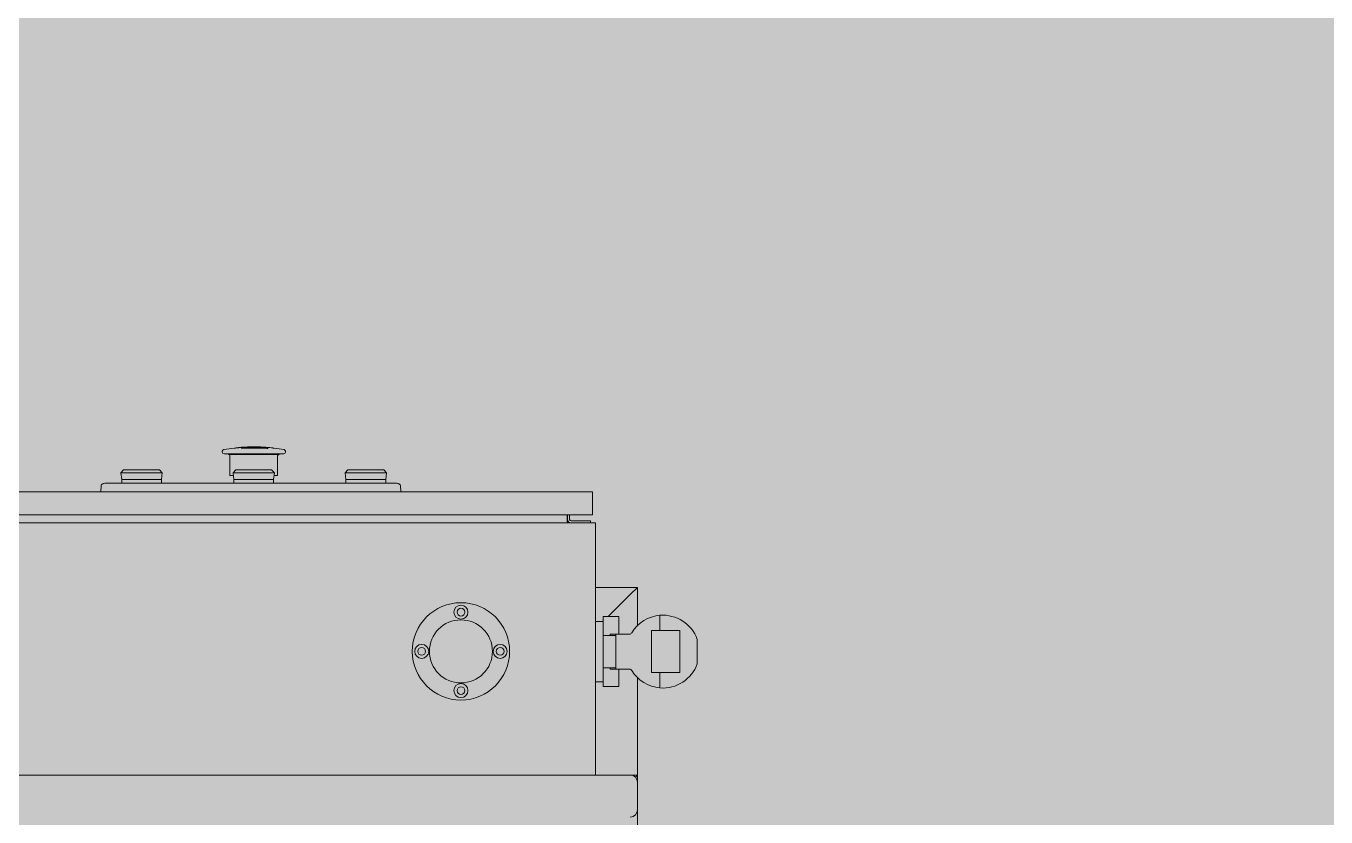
# Model space of a CAD drawing. Header units: centimetres. Extents: x 405564 to 502064, y 46284 to 60634.
# Drawn here: x 484863.6 to 484956.4, y 55966.1 to 56022.6 of the extents above; entities that cross this region are included whole.
import ezdxf

# ---------------------------------------------------------------- set-up
doc = ezdxf.new("R2010")
doc.units = ezdxf.units.CM
doc.layers.get('0').update_dxf_attribs({"color": 8, "lineweight": 9})
doc.layers.add('0-KRCN-MİMARİ-220526', color=8, linetype='Continuous', lineweight=9)
doc.layers.add('Visible (ISO)', color=8, linetype='Continuous', lineweight=18)
doc.layers.add('AS_NOT_MIMARI', color=8, linetype='Continuous')

# ---------------------------------------------------------------- blocks, each defined once
blk = doc.blocks.new('A$Cdfb98813')
h = blk.add_hatch()
h.set_pattern_fill('ANGLE', color=256)
h.set_pattern_definition([(0, (-482318.783, -59032.118), (0, 6.985), [5.08, -1.905]), (90, (-482318.783, -59032.118), (-6.985, 4e-16), [5.08, -1.905])])
h.paths.add_polyline_path([(2235.139, -683), (325.139, -683), (325.139, -933.015), (2235.139, -933.015)])
h.paths.add_polyline_path([(800, -700), (900, -700), (900, -800), (800, -800)], flags=16)
h.paths.add_polyline_path([(1700, -700), (1800, -700), (1800, -800), (1700, -800)], flags=16)
at = {"layer": 'Visible (ISO)'}
for p, q in [((1027.851, -840.301), (1027.851, -840.364)), ((1032.231, -840.484), (1027.971, -840.484)), ((1028.296, -840.484), (1028.296, -840.534)), ((1028.711, -840.066), (1028.711, -840.073)), ((1028.814, -840.055), (1028.814, -840.059)), ((1029.304, -840.012), (1029.304, -840.012)), ((1029.309, -840.064), (1029.309, -840.064)), ((1029.437, -840.002), (1029.437, -840.009)), ((1029.54, -840.004), (1029.54, -839.997)), ((1029.54, -840.004), (1029.54, -839.997)), ((1029.943, -839.985), (1029.943, -839.991)), ((1030.046, -839.99), (1030.046, -839.984)), ((1030.046, -839.99), (1030.046, -839.984)), ((1030.312, -839.987), (1030.312, -839.987)), ((1030.68, -839.999), (1030.68, -839.999)), ((1030.922, -840.064), (1030.922, -840.064)), ((1030.945, -840.014), (1030.945, -840.021)), ((1031.048, -840.029), (1031.048, -840.022)), ((1031.048, -840.029), (1031.048, -840.022)), ((1031.048, -840.022), (1031.048, -840.022)), ((1031.45, -840.062), (1031.45, -840.069)), ((1031.45, -840.062), (1031.45, -840.062)), ((1031.553, -840.081), (1031.553, -840.074)), ((1031.553, -840.081), (1031.553, -840.074)), ((1031.896, -840.484), (1031.896, -840.534)), ((1032.351, -840.301), (1032.351, -840.364)), ((1028.296, -840.534), (1031.896, -840.534)), ((1028.396, -840.634), (1028.396, -842.034)), ((1031.796, -840.634), (1031.796, -842.034)), ((1020.81, -841.619), (1020.616, -841.849)), ((1023.565, -841.849), (1020.616, -841.849)), ((1020.668, -842.314), (1020.616, -841.849)), ((1023.513, -842.314), (1020.668, -842.314)), ((1020.673, -842.575), (1020.668, -842.314)), ((1023.37, -841.619), (1020.81, -841.619)), ((1023.37, -841.619), (1023.565, -841.849)), ((1023.508, -842.575), (1023.513, -842.314)), ((1023.513, -842.314), (1023.565, -841.849)), ((1028.396, -842.034), (1028.637, -842.034)), ((1028.81, -841.619), (1028.616, -841.849)), ((1028.616, -841.849), (1031.565, -841.849)), ((1028.668, -842.314), (1028.616, -841.849)), ((1028.668, -842.314), (1031.513, -842.314)), ((1028.673, -842.575), (1028.668, -842.314)), ((1031.37, -841.619), (1028.81, -841.619)), ((1031.37, -841.619), (1031.565, -841.849)), ((1031.508, -842.575), (1031.513, -842.314)), ((1031.513, -842.314), (1031.565, -841.849)), ((1031.544, -842.034), (1031.796, -842.034)), ((1036.81, -841.619), (1036.616, -841.849)), ((1039.565, -841.849), (1036.616, -841.849)), ((1036.668, -842.314), (1036.616, -841.849)), ((1039.513, -842.314), (1036.668, -842.314)), ((1036.673, -842.575), (1036.668, -842.314)), ((1039.37, -841.619), (1036.81, -841.619)), ((1039.37, -841.619), (1039.565, -841.849)), ((1039.508, -842.575), (1039.513, -842.314)), ((1039.513, -842.314), (1039.565, -841.849)), ((1005.304, -843.195), (1053.664, -843.195)), ((1019.197, -842.745), (1019.179, -843.195)), ((1019.559, -842.575), (1040.199, -842.575)), ((1040.561, -842.745), (1040.579, -843.195)), ((1054.264, -843.195), (1053.664, -843.195)), ((1054.264, -844.845), (1054.264, -843.195)), ((1053.664, -844.845), (1005.304, -844.845)), ((1052.454, -845.315), (1052.454, -844.845)), ((1052.484, -844.845), (1052.484, -845.165)), ((1052.634, -845.165), (1052.634, -844.845)), ((1053.664, -844.845), (1054.264, -844.845)), ((1054.484, -845.415), (1004.484, -845.415)), ((1054.134, -845.265), (1052.734, -845.265)), ((1054.134, -845.415), (1054.134, -845.265)), ((1054.484, -845.415), (1054.484, -863.415)), ((1054.484, -850.015), (1057.484, -850.015)), ((1056.964, -850.535), (1055.396, -852.103)), ((1055.396, -852.103), (1056.964, -850.535)), ((1056.964, -850.535), (1057.484, -850.015)), ((1057.484, -850.015), (1056.964, -850.535)), ((1057.484, -850.015), (1057.484, -852.731)), ((1055.039, -852.453), (1054.484, -852.453)), ((1055.039, -852.103), (1055.039, -852.553)), ((1055.039, -852.103), (1056.139, -852.103)), ((1055.039, -852.553), (1055.039, -853.453)), ((1056.139, -852.553), (1056.139, -852.103)), ((1056.139, -852.553), (1056.139, -853.353)), ((1059.085, -853.103), (1059.085, -852.011)), ((1055.039, -853.453), (1055.039, -855.753)), ((1055.939, -853.453), (1055.039, -853.453)), ((1055.939, -853.353), (1055.539, -853.353)), ((1055.539, -853.353), (1055.539, -853.453)), ((1055.939, -853.353), (1056.894, -853.353)), ((1055.939, -853.453), (1055.939, -853.353)), ((1055.939, -855.753), (1055.939, -853.453)), ((1059.085, -853.103), (1058.489, -853.103)), ((1058.489, -853.103), (1058.489, -856.103)), ((1060.489, -853.103), (1059.085, -853.103)), ((1060.489, -856.103), (1060.489, -853.103)), ((1061.739, -853.732), (1061.739, -855.473)), ((1055.039, -855.753), (1055.039, -856.653)), ((1055.939, -855.753), (1055.039, -855.753)), ((1055.539, -855.753), (1055.539, -855.853)), ((1055.539, -855.853), (1055.939, -855.853)), ((1055.939, -855.853), (1055.939, -855.753)), ((1056.894, -855.853), (1055.939, -855.853)), ((1056.139, -855.853), (1056.139, -856.653)), ((1058.489, -856.103), (1059.085, -856.103)), ((1059.085, -857.195), (1059.085, -856.103)), ((1059.085, -856.103), (1060.489, -856.103)), ((1055.039, -856.753), (1054.484, -856.753)), ((1055.039, -856.653), (1055.039, -857.103)), ((1055.039, -857.103), (1056.139, -857.103)), ((1056.139, -857.103), (1056.139, -856.653)), ((1057.484, -856.474), (1057.484, -863.415)), ((1002.984, -863.415), (1056.964, -863.415)), ((1057.484, -863.415), (1056.964, -863.415)), ((1057.484, -863.415), (1057.332, -863.567)), ((1057.332, -863.567), (1057.484, -863.415)), ((1057.484, -863.935), (1057.484, -863.415)), ((1057.484, -865.895), (1057.484, -863.935)), ((1057.484, -865.895), (1057.484, -863.935)), ((1057.484, -933.015), (1057.484, -865.895))]:
    blk.add_line(p, q, dxfattribs=at)
for centre, radius in [((1044.88, -854.586), 3.475), ((1044.88, -851.786), 0.5), ((1044.88, -851.786), 0.275), ((1044.88, -854.586), 2.25), ((1042.08, -854.586), 0.5), ((1042.08, -854.586), 0.275), ((1047.68, -854.586), 0.5), ((1047.68, -854.586), 0.275), ((1044.88, -857.386), 0.5), ((1044.88, -857.386), 0.275)]:
    blk.add_circle(centre, radius, dxfattribs=at)
for centre, radius, start, end in [((1027.971, -840.301), 0.12, 100.61872, 180), ((1027.971, -840.364), 0.12, 180, 270), ((1030.101, -851.663), 11.679, 96.83334, 100.61872), ((1030.101, -851.663), 11.679, 94.26876, 96.83334), ((1030.101, -851.663), 11.672, 95.39009, 96.83735), ((1030.101, -851.663), 11.679, 95.3357, 96.325), ((1030.101, -851.663), 11.675, 95.34732, 96.32722), ((1030.101, -851.663), 11.679, 93.25991, 94.25934), ((1030.101, -851.663), 11.679, 92.7542, 93.25991), ((1030.101, -851.663), 11.672, 92.75545, 93.26182), ((1030.101, -851.663), 11.679, 90.77377, 92.75383), ((1030.101, -851.663), 11.679, 90.26874, 90.77377), ((1030.101, -851.663), 11.672, 90.26853, 90.77422), ((1030.101, -851.663), 11.679, 88.5369, 90.26837), ((1030.101, -851.663), 11.679, 87.23799, 88.50928), ((1030.101, -851.663), 11.679, 85.8536, 86.95117), ((1030.101, -851.663), 11.679, 82.86003, 85.8536), ((1030.101, -851.663), 11.672, 85.344, 85.85117), ((1030.101, -851.663), 11.679, 85.34662, 85.34699), ((1030.101, -851.663), 11.679, 83.36855, 85.34662), ((1030.101, -851.663), 11.679, 83.3687, 85.34673), ((1030.101, -851.663), 11.672, 82.85546, 83.36481), ((1030.101, -851.663), 11.679, 79.38128, 82.85966), ((1030.101, -851.663), 11.673, 82.85591, 82.85628), ((1032.231, -840.364), 0.12, 270, 0), ((1032.231, -840.301), 0.12, 0, 79.38128), ((1028.296, -840.634), 0.1, 0, 90), ((1031.896, -840.634), 0.1, 90, 180), ((1019.297, -842.749), 0.1, 121.61277, 177.70939), ((1040.461, -842.749), 0.1, 2.29061, 58.38723), ((1052.554, -845.315), 0.1, 180, 270), ((1052.734, -845.165), 0.25, 180, 269.94501), ((1052.734, -845.165), 0.1, 180, 270), ((1059.289, -854.603), 2.6, 94.4977, 148.81138), ((1059.289, -854.603), 2.6, 19.55721, 94.4977), ((1056.894, -853.153), 0.2, 270, 328.81138), ((1056.894, -856.053), 0.2, 31.18862, 90), ((1059.289, -854.603), 2.6, 211.18862, 265.5023), ((1059.289, -854.603), 2.6, 265.5023, 340.44279), ((1056.964, -863.935), 0.52, 0, 90), ((1056.964, -863.935), 0.52, 0, 90), ((1056.964, -865.895), 0.52, 270, 0), ((1056.964, -865.895), 0.52, 270, 0)]:
    blk.add_arc(centre, radius, start, end, dxfattribs=at)
at = {"layer": 'Visible (ISO)', "extrusion": (0, 0, -1)}
for centre, major_axis, ratio, start_param, end_param in [((1030.106, -851.663), (0, 11.679), 0.583425, 6.149275, 6.165988), ((1030.106, -851.663), (0, 11.679), 0.583425, 6.149305, 6.165866), ((1030.091, -851.663), (0, 11.678), 0.997064, 0.050572, 0.059047), ((1030.091, -851.663), (0, 11.678), 0.997064, 0.050567, 0.059055), ((1030.09, -851.663), (0, 11.679), 0.609255, 0.109706, 0.117102), ((1030, -851.663), (0, 11.642), 0.994156, 0.075168, 0.09748), ((1030, -851.663), (0, 11.641), 0.994156, 0.075347, 0.097466), ((1030.089, -851.663), (0, 11.679), 0.609255, 0.117101, 0.117213), ((1030.095, -851.663), (0, 11.679), 0.605665, 0.13383, 0.140404), ((1031.267, -851.663), (0, 11.619), 0.160894, 6.185814, 6.20812), ((1019.537, -843.043), (0.523, 0.086), 0.879887, 4.526882, 4.897896), ((1040.221, -843.043), (0.523, -0.086), 0.879887, 4.526882, 4.897896)]:
    blk.add_ellipse(centre, major_axis=major_axis, ratio=ratio, start_param=start_param, end_param=end_param, dxfattribs=at)
at = {"layer": 'Visible (ISO)'}
for points, knots in [([(1029.004, -840.042), (1029.024, -840.04), (1029.044, -840.038), (1029.082, -840.035), (1029.104, -840.033), (1029.123, -840.031)], [-0.1157447, -0.1157447, -0.1157447, -0.1157447, -0.056875, -0.056875, 0, 0, 0, 0]), ([(1029.109, -840.03), (1029.096, -840.031), (1029.077, -840.033), (1029.045, -840.035), (1029.029, -840.037), (1029.013, -840.038)], [0, 0, 0, 0, 0.04021048, 0.04021048, 0.07968259, 0.07968259, 0.07968259, 0.07968259]), ([(1029.015, -840.034), (1029.039, -840.032), (1029.065, -840.03), (1029.102, -840.026), (1029.115, -840.025), (1029.138, -840.023), (1029.148, -840.023), (1029.156, -840.022)], [0, 0, 0, 0, 0.0735435, 0.0735435, 0.1136446, 0.1136446, 0.1479891, 0.1479891, 0.1479891, 0.1479891]), ([(1029.174, -840.023), (1029.166, -840.024), (1029.156, -840.025), (1029.134, -840.027), (1029.122, -840.029), (1029.109, -840.03)], [0, 0, 0, 0, 0.04124514, 0.04124514, 0.08206923, 0.08206923, 0.08206923, 0.08206923]), ([(1029.156, -840.022), (1029.164, -840.021), (1029.17, -840.021), (1029.181, -840.02), (1029.185, -840.02), (1029.196, -840.019), (1029.198, -840.02), (1029.198, -840.02)], [0, 0, 0, 0, 0.0291049, 0.0291049, 0.0583638, 0.0583638, 0.1165391, 0.1165391, 0.1165391, 0.1165391]), ([(1029.198, -840.02), (1029.198, -840.02), (1029.196, -840.02), (1029.188, -840.022), (1029.182, -840.022), (1029.174, -840.023)], [0, 0, 0, 0, 0.04439733, 0.04439733, 0.08889302, 0.08889302, 0.08889302, 0.08889302]), ([(1029.241, -840.015), (1029.229, -840.016), (1029.213, -840.017), (1029.192, -840.019), (1029.186, -840.019), (1029.181, -840.02)], [-0.24248235, -0.24248235, -0.24248235, -0.24248235, -0.18578383, -0.18578383, -0.16873578, -0.16873578, -0.16873578, -0.16873578]), ([(1029.196, -840.088), (1029.262, -840.088), (1029.331, -840.088), (1029.403, -840.088), (1029.475, -840.088), (1029.55, -840.088), (1029.626, -840.088), (1029.665, -840.088), (1029.704, -840.088), (1029.743, -840.088), (1029.782, -840.088), (1029.821, -840.088), (1029.861, -840.088), (1029.939, -840.088), (1030.019, -840.088), (1030.1, -840.088)], [0, 0, 0, 0, 0.002417337, 0.002417337, 0.002417337, 0.004834673, 0.004834673, 0.004834673, 0.006043342, 0.006043342, 0.006043342, 0.00725201, 0.00725201, 0.00725201, 0.009669346, 0.009669346, 0.009669346, 0.009669346]), ([(1029.219, -840.022), (1029.232, -840.021), (1029.244, -840.02), (1029.265, -840.018), (1029.274, -840.017), (1029.281, -840.016)], [-0.09908729, -0.09908729, -0.09908729, -0.09908729, -0.04938967, -0.04938967, 0, 0, 0, 0]), ([(1029.241, -840.015), (1029.262, -840.014), (1029.278, -840.013), (1029.3, -840.012), (1029.304, -840.012), (1029.304, -840.012)], [0, 0, 0, 0, 0.0927183, 0.0927183, 0.184985, 0.184985, 0.184985, 0.184985]), ([(1029.304, -840.012), (1029.304, -840.012), (1029.3, -840.012), (1029.279, -840.013), (1029.262, -840.014), (1029.241, -840.015)], [-0.1849856, -0.1849856, -0.1849856, -0.1849856, -0.0927405, -0.0927405, 0, 0, 0, 0]), ([(1029.281, -840.016), (1029.289, -840.015), (1029.295, -840.014), (1029.303, -840.013), (1029.304, -840.012), (1029.304, -840.012)], [-0.1097505, -0.1097505, -0.1097505, -0.1097505, -0.0547495, -0.0547495, 0, 0, 0, 0]), ([(1029.309, -840.064), (1029.366, -840.064), (1029.427, -840.064), (1029.49, -840.064), (1029.553, -840.064), (1029.618, -840.064), (1029.686, -840.064), (1029.719, -840.064), (1029.753, -840.064), (1029.787, -840.064), (1029.822, -840.064), (1029.856, -840.064), (1029.89, -840.064), (1029.959, -840.064), (1030.029, -840.064), (1030.1, -840.064)], [0, 0, 0, 0, 0.002115227, 0.002115227, 0.002115227, 0.004230454, 0.004230454, 0.004230454, 0.005288068, 0.005288068, 0.005288068, 0.006345681, 0.006345681, 0.006345681, 0.008460908, 0.008460908, 0.008460908, 0.008460908]), ([(1030.1, -840.064), (1030.029, -840.064), (1029.959, -840.064), (1029.889, -840.064), (1029.82, -840.064), (1029.751, -840.064), (1029.684, -840.064), (1029.65, -840.064), (1029.617, -840.064), (1029.584, -840.064), (1029.552, -840.064), (1029.52, -840.064), (1029.489, -840.064), (1029.426, -840.064), (1029.366, -840.064), (1029.309, -840.064)], [0, 0, 0, 0, 0.002115254, 0.002115254, 0.002115254, 0.004230508, 0.004230508, 0.004230508, 0.005288135, 0.005288135, 0.005288135, 0.006345761, 0.006345761, 0.006345761, 0.008461015, 0.008461015, 0.008461015, 0.008461015]), ([(1030.046, -839.984), (1030.046, -839.984), (1030.045, -839.984), (1030.037, -839.985), (1030.031, -839.986), (1030.02, -839.986)], [-0.186409, -0.186409, -0.186409, -0.186409, -0.0927829, -0.0927829, 0, 0, 0, 0]), ([(1030.1, -840.064), (1030.174, -840.064), (1030.248, -840.064), (1030.32, -840.064), (1030.393, -840.064), (1030.465, -840.064), (1030.535, -840.064), (1030.57, -840.064), (1030.604, -840.064), (1030.638, -840.064), (1030.671, -840.064), (1030.704, -840.064), (1030.737, -840.064), (1030.801, -840.064), (1030.863, -840.064), (1030.921, -840.064)], [0, 0, 0, 0, 0.002209407, 0.002209407, 0.002209407, 0.004418815, 0.004418815, 0.004418815, 0.005523518, 0.005523518, 0.005523518, 0.006628222, 0.006628222, 0.006628222, 0.008837629, 0.008837629, 0.008837629, 0.008837629]), ([(1030.922, -840.064), (1030.863, -840.064), (1030.801, -840.064), (1030.735, -840.064), (1030.67, -840.064), (1030.602, -840.064), (1030.532, -840.064), (1030.497, -840.064), (1030.462, -840.064), (1030.426, -840.064), (1030.391, -840.064), (1030.355, -840.064), (1030.319, -840.064), (1030.247, -840.064), (1030.174, -840.064), (1030.1, -840.064)], [0, 0, 0, 0, 0.002209406, 0.002209406, 0.002209406, 0.004418811, 0.004418811, 0.004418811, 0.005523514, 0.005523514, 0.005523514, 0.006628217, 0.006628217, 0.006628217, 0.008837622, 0.008837622, 0.008837622, 0.008837622]), ([(1030.1, -840.088), (1030.185, -840.088), (1030.269, -840.088), (1030.352, -840.088), (1030.393, -840.088), (1030.435, -840.088), (1030.476, -840.088), (1030.517, -840.088), (1030.557, -840.088), (1030.597, -840.088), (1030.637, -840.088), (1030.676, -840.088), (1030.715, -840.088), (1030.753, -840.088), (1030.791, -840.088), (1030.828, -840.088), (1030.901, -840.088), (1030.972, -840.088), (1031.039, -840.088)], [0, 0, 0, 0, 0.00252504, 0.00252504, 0.00252504, 0.00378757, 0.00378757, 0.00378757, 0.00505009, 0.00505009, 0.00505009, 0.00631261, 0.00631261, 0.00631261, 0.00757513, 0.00757513, 0.00757513, 0.01010018, 0.01010018, 0.01010018, 0.01010018]), ([(1030.241, -839.985), (1030.231, -839.985), (1030.225, -839.985), (1030.215, -839.985), (1030.213, -839.985), (1030.213, -839.986)], [-0.1024423, -0.1024423, -0.1024423, -0.1024423, -0.0510655, -0.0510655, 0, 0, 0, 0]), ([(1030.213, -839.986), (1030.213, -839.986), (1030.216, -839.986), (1030.228, -839.987), (1030.236, -839.988), (1030.247, -839.989)], [-0.1174847, -0.1174847, -0.1174847, -0.1174847, -0.0585717, -0.0585717, 0, 0, 0, 0]), ([(1030.214, -839.986), (1030.214, -839.985), (1030.216, -839.985), (1030.225, -839.985), (1030.231, -839.985), (1030.241, -839.985)], [0.00997532, 0.00997532, 0.00997532, 0.00997532, 0.0512732, 0.0512732, 0.10244148, 0.10244148, 0.10244148, 0.10244148]), ([(1030.241, -839.985), (1030.25, -839.985), (1030.263, -839.985), (1030.291, -839.985), (1030.307, -839.985), (1030.323, -839.986)], [0, 0, 0, 0, 0.0559385, 0.0559385, 0.1114677, 0.1114677, 0.1114677, 0.1114677]), ([(1030.323, -839.986), (1030.307, -839.985), (1030.291, -839.985), (1030.263, -839.985), (1030.251, -839.985), (1030.241, -839.985)], [-0.1114656, -0.1114656, -0.1114656, -0.1114656, -0.0557719, -0.0557719, 0, 0, 0, 0]), ([(1030.247, -839.989), (1030.258, -839.989), (1030.273, -839.99), (1030.29, -839.99), (1030.306, -839.991), (1030.325, -839.992), (1030.344, -839.992)], [0, 0, 0, 0, 0.000633244, 0.000633244, 0.000633244, 0.001266488, 0.001266488, 0.001266488, 0.001266488]), ([(1030.312, -839.987), (1030.312, -839.987), (1030.313, -839.988), (1030.317, -839.988), (1030.32, -839.988), (1030.331, -839.989), (1030.342, -839.989), (1030.355, -839.99)], [0, 0, 0, 0, 0.02441525, 0.02441525, 0.04840734, 0.04840734, 0.09672548, 0.09672548, 0.09672548, 0.09672548]), ([(1030.355, -839.99), (1030.342, -839.989), (1030.331, -839.989), (1030.32, -839.988), (1030.317, -839.988), (1030.313, -839.988), (1030.312, -839.987), (1030.312, -839.987)], [-0.09672674, -0.09672674, -0.09672674, -0.09672674, -0.04829986, -0.04829986, -0.0243622, -0.0243622, 0, 0, 0, 0]), ([(1030.312, -839.987), (1030.312, -839.987), (1030.313, -839.987), (1030.315, -839.987), (1030.317, -839.987), (1030.322, -839.987), (1030.325, -839.987), (1030.333, -839.987), (1030.337, -839.987), (1030.342, -839.987)], [-0.07782795, -0.07782795, -0.07782795, -0.07782795, -0.0577322, -0.0577322, -0.03864401, -0.03864401, -0.01967511, -0.01967511, 0, 0, 0, 0]), ([(1030.323, -839.986), (1030.343, -839.986), (1030.371, -839.987), (1030.399, -839.987), (1030.402, -839.987), (1030.405, -839.988)], [0, 0, 0, 0, 0.06795035, 0.06795035, 0.07482723, 0.07482723, 0.07482723, 0.07482723]), ([(1030.473, -839.989), (1030.448, -839.989), (1030.421, -839.988), (1030.371, -839.987), (1030.343, -839.986), (1030.323, -839.986)], [-0.1324975, -0.1324975, -0.1324975, -0.1324975, -0.0679523, -0.0679523, 0, 0, 0, 0]), ([(1030.342, -839.987), (1030.349, -839.987), (1030.36, -839.987), (1030.385, -839.988), (1030.402, -839.988), (1030.443, -839.989), (1030.471, -839.99), (1030.497, -839.991)], [-0.1621706, -0.1621706, -0.1621706, -0.1621706, -0.1284249, -0.1284249, -0.0804769, -0.0804769, 0, 0, 0, 0]), ([(1030.344, -839.992), (1030.367, -839.993), (1030.39, -839.994), (1030.414, -839.995), (1030.438, -839.996), (1030.462, -839.996), (1030.487, -839.997)], [0, 0, 0, 0, 0.000729507, 0.000729507, 0.000729507, 0.001459014, 0.001459014, 0.001459014, 0.001459014]), ([(1030.355, -839.99), (1030.363, -839.99), (1030.373, -839.991), (1030.395, -839.991), (1030.407, -839.992), (1030.442, -839.993), (1030.467, -839.994), (1030.491, -839.995)], [0, 0, 0, 0, 0.0330134, 0.0330134, 0.0711201, 0.0711201, 0.1415645, 0.1415645, 0.1415645, 0.1415645]), ([(1030.491, -839.994), (1030.467, -839.994), (1030.443, -839.993), (1030.407, -839.992), (1030.395, -839.991), (1030.373, -839.991), (1030.363, -839.99), (1030.355, -839.99)], [-0.1415668, -0.1415668, -0.1415668, -0.1415668, -0.0711806, -0.0711806, -0.0330394, -0.0330394, 0, 0, 0, 0]), ([(1030.487, -839.997), (1030.513, -839.998), (1030.539, -839.999), (1030.59, -840.001), (1030.615, -840.001), (1030.639, -840.002)], [-0.1559156, -0.1559156, -0.1559156, -0.1559156, -0.0779909, -0.0779909, 0, 0, 0, 0]), ([(1030.626, -839.999), (1030.617, -839.999), (1030.607, -839.998), (1030.586, -839.998), (1030.574, -839.997), (1030.539, -839.996), (1030.514, -839.995), (1030.491, -839.994)], [-0.1425437, -0.1425437, -0.1425437, -0.1425437, -0.1084048, -0.1084048, -0.0708226, -0.0708226, 0, 0, 0, 0]), ([(1030.491, -839.995), (1030.514, -839.995), (1030.539, -839.996), (1030.574, -839.997), (1030.586, -839.998), (1030.607, -839.998), (1030.617, -839.999), (1030.626, -839.999)], [0, 0, 0, 0, 0.0710973, 0.0710973, 0.1085225, 0.1085225, 0.142534, 0.142534, 0.142534, 0.142534]), ([(1030.497, -839.991), (1030.526, -839.991), (1030.556, -839.993), (1030.613, -839.995), (1030.646, -839.996), (1030.669, -839.997)], [-0.1463283, -0.1463283, -0.1463283, -0.1463283, -0.0746147, -0.0746147, 0, 0, 0, 0]), ([(1030.626, -839.999), (1030.634, -839.999), (1030.641, -839.999), (1030.654, -839.999), (1030.659, -840), (1030.673, -840), (1030.677, -839.999), (1030.68, -839.999)], [0, 0, 0, 0, 0.0313819, 0.0313819, 0.0635319, 0.0635319, 0.1267833, 0.1267833, 0.1267833, 0.1267833]), ([(1030.68, -839.999), (1030.677, -839.999), (1030.673, -839.999), (1030.659, -839.999), (1030.654, -839.999), (1030.641, -839.999), (1030.634, -839.999), (1030.626, -839.999)], [-0.1267834, -0.1267834, -0.1267834, -0.1267834, -0.063552, -0.063552, -0.0313916, -0.0313916, 0, 0, 0, 0]), ([(1030.639, -840.002), (1030.659, -840.003), (1030.679, -840.004), (1030.713, -840.004), (1030.728, -840.005), (1030.74, -840.005)], [-0.1331345, -0.1331345, -0.1331345, -0.1331345, -0.0665789, -0.0665789, 0, 0, 0, 0]), ([(1030.74, -840.005), (1030.752, -840.005), (1030.761, -840.005), (1030.774, -840.005), (1030.777, -840.005), (1030.778, -840.005)], [-0.1305081, -0.1305081, -0.1305081, -0.1305081, -0.0650635, -0.0650635, 0, 0, 0, 0]), ([(1019.244, -842.664), (1019.244, -842.664), (1019.245, -842.663), (1019.246, -842.663), (1019.247, -842.662), (1019.249, -842.66), (1019.251, -842.659), (1019.253, -842.658), (1019.254, -842.658), (1019.255, -842.657), (1019.256, -842.657), (1019.256, -842.656), (1019.257, -842.656), (1019.258, -842.655), (1019.26, -842.654), (1019.262, -842.653), (1019.266, -842.651), (1019.27, -842.649), (1019.274, -842.646), (1019.279, -842.644), (1019.287, -842.64), (1019.298, -842.634), (1019.31, -842.629), (1019.323, -842.623), (1019.342, -842.615), (1019.356, -842.61), (1019.366, -842.606)], [0, 0, 0, 0, 0.0076218, 0.0151743, 0.0227146, 0.0302897, 0.0341034, 0.037939, 0.0417996, 0.0437403, 0.0447134, 0.0456883, 0.0465112, 0.0484851, 0.0516231, 0.0559472, 0.0614888, 0.0695896, 0.0741158, 0.0816385, 0.0909143, 0.1056047, 0.1205047, 0.1355875, 0.1508096, 0.1814277, 0.1814277, 0.1814277, 0.1814277]), ([(1040.392, -842.606), (1040.401, -842.61), (1040.418, -842.616), (1040.436, -842.624), (1040.447, -842.628), (1040.454, -842.631), (1040.461, -842.635), (1040.468, -842.638), (1040.474, -842.641), (1040.478, -842.643), (1040.482, -842.646), (1040.487, -842.648), (1040.493, -842.651), (1040.497, -842.654), (1040.503, -842.657), (1040.507, -842.66), (1040.511, -842.662), (1040.512, -842.663), (1040.513, -842.663), (1040.513, -842.664), (1040.513, -842.664)], [0, 0, 0, 0, 0.0304678, 0.0531499, 0.060642, 0.0680864, 0.0749292, 0.0881103, 0.0917064, 0.0992437, 0.1031741, 0.1113363, 0.1198807, 0.1285499, 0.1363562, 0.1516168, 0.1591191, 0.1665653, 0.1739937, 0.1814535, 0.1814535, 0.1814535, 0.1814535])]:
    blk.add_open_spline(points, degree=3, knots=knots, dxfattribs=at)
for points in [[(1029.123, -840.031), (1029.157, -840.028), (1029.19, -840.025), (1029.219, -840.022)], [(1029.232, -840.016), (1029.235, -840.016), (1029.238, -840.015), (1029.241, -840.015)], [(1029.304, -840.012), (1029.304, -840.012), (1029.304, -840.012), (1029.304, -840.012)], [(1030.312, -839.987), (1030.312, -839.987), (1030.312, -839.987), (1030.312, -839.987)], [(1030.528, -839.991), (1030.51, -839.991), (1030.491, -839.99), (1030.473, -839.989)], [(1030.669, -839.997), (1030.688, -839.998), (1030.706, -839.999), (1030.722, -840)]]:
    blk.add_open_spline(points, degree=3, dxfattribs=at)
blk = doc.blocks.new('A$C6A10306C')
at = {"layer": 'AS_NOT_MIMARI'}
blk.add_blockref('A$Cdfb98813', (13285.68, -3801.454), dxfattribs=at)

msp = doc.modelspace()

# ---------------------------------------------------------------- block references
at = {"layer": '0-KRCN-MİMARİ-220526'}
msp.add_blockref('A$C6A10306C', (470564.066, 60634.016), dxfattribs=at)

doc.saveas('drawing.dxf')
